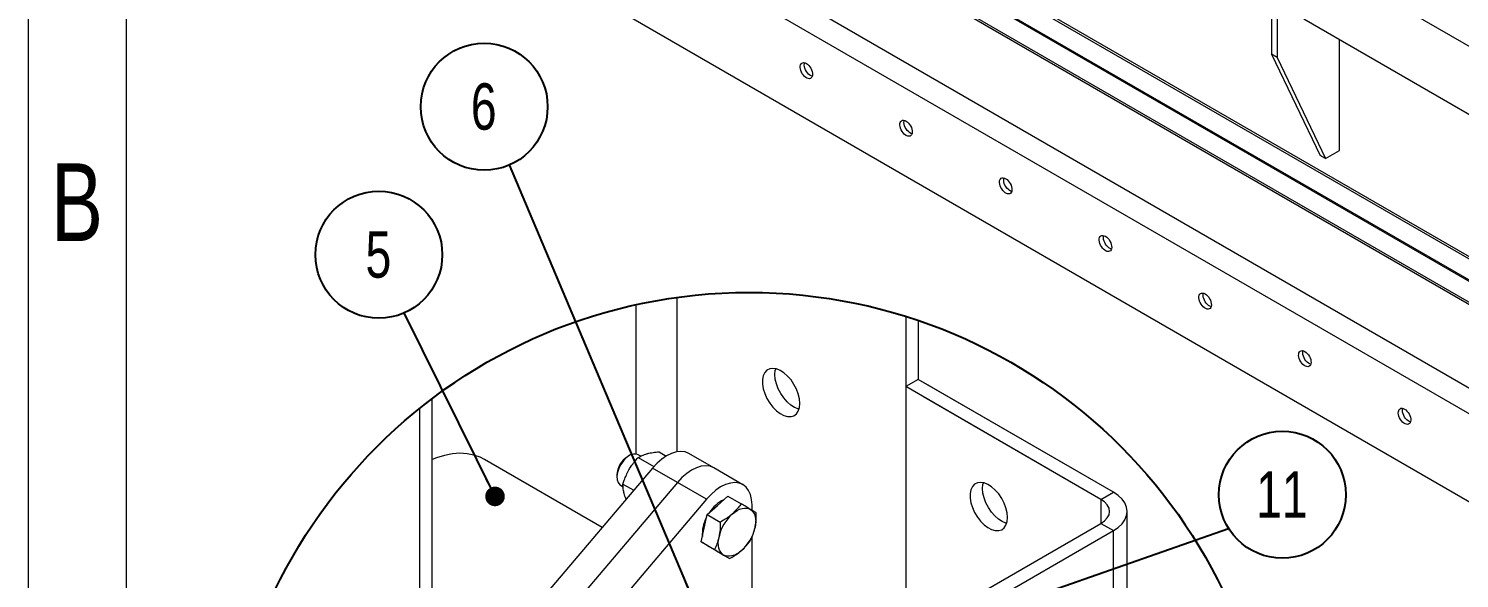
# Model space of a CAD drawing. Header units: millimetres. Extents: x 953 to 17674, y 376 to 6295.
# Drawn here: x 953 to 2414, y 1542 to 2103 of the extents above; entities that cross this region are included whole.
import ezdxf

# ---------------------------------------------------------------- set-up
doc = ezdxf.new("R2010")
doc.units = ezdxf.units.MM
doc.layers.add('SHEET', color=179, linetype='Continuous')
doc.styles.add('SLDTEXTSTYLE0', font='TXT', dxfattribs={"width": 0.75})
doc.styles.get("Standard").update_dxf_attribs({"font": 'arial.ttf'})
doc.dimstyles.new('SLDDIMSTYLE1', dxfattribs={"dimtxt": 0.18, "dimasz": 3.302, "dimexe": 0, "dimexo": 0.0625, "dimgap": 0, "dimtad": 0, "dimtih": 1, "dimtoh": 1, "dimdec": 0, "dimrnd": 1e-09, "dimzin": 0, "dimdsep": 46, "dimtxsty": 'Standard', "dimsah": 1, "dimcen": 0.09, "dimadec": 0, "dimazin": 0, "dimtfac": 3.302, "dimtdec": 0, "dimtofl": 0, "dimtmove": 0, "dimatfit": 3, "dimfxl": 1, "dimfrac": 2, "dimtolj": 1, "dimtzin": 0, "dimarcsym": 0})

msp = doc.modelspace()

# ---------------------------------------------------------------- linework, layer by layer
at = {"linetype": 'Continuous', "lineweight": 20}
for p, q in [((952.90534, 554.87005), (952.90534, 6294.86983)), ((1052.90534, 654.87005), (1052.90534, 6194.86983)), ((2530.3121, 1806.26961), (1482.11642, 2411.38009)), ((2530.31208, 1808.71883), (1484.23773, 2412.6047)), ((1481.59557, 2389.03282), (2530.3121, 1783.62165)), ((2530.3121, 1784.82447), (1482.11642, 2389.93496)), ((2530.31206, 1762.18001), (1463.02453, 2378.31198)), ((2530.31206, 1759.73038), (1463.02453, 2375.86236)), ((1289.07626, 2365.24693), (2612.78012, 1601.08895)), ((1389.48545, 2333.40915), (2530.31206, 1674.82396)), ((1289.07626, 2275.42744), (2612.78012, 1511.26947)), ((2465.5953, 2060.77033), (2279.32622, 2168.30118)), ((2222.4572, 2158.33343), (2222.4572, 2076.67938)), ((2228.11407, 2155.06779), (2228.11407, 2073.41374)), ((2255.54172, 2112.75155), (2454.38818, 1997.95993)), ((2291.75368, 1978.28076), (2291.75368, 2091.8468)), ((2228.11407, 2073.41374), (2222.4572, 2076.67938)), ((2222.4572, 2076.67938), (2271.95467, 1973.38232)), ((2228.11407, 2073.41374), (2277.61154, 1970.11668)), ((2277.61154, 1970.11668), (2271.95467, 1973.38232)), ((2277.61154, 1970.11668), (2291.75368, 1978.28076)), ((1615.42608, 1671.08251), (1615.42608, 1828.58241)), ((1572.99971, 1821.00734), (1572.99971, 1668.79894)), ((1848.77133, 1809.17216), (1848.77133, 1482.84072)), ((1861.49928, 1805.02449), (1861.49928, 1744.9076)), ((1861.49928, 1744.9076), (1848.77133, 1737.55991)), ((2060.90335, 1629.79408), (1861.49928, 1744.9076)), ((2060.90335, 1629.79408), (1866.79714, 1741.84921)), ((1365.11028, 1458.34833), (1365.11028, 1725.3355)), ((2048.1754, 1622.44639), (1848.77133, 1737.55991)), ((1848.77133, 1737.55991), (1848.77133, 1482.84072)), ((2048.1754, 1622.44639), (1866.7972, 1727.1538)), ((1352.3824, 876.73419), (1352.3824, 1715.44042)), ((1566.55731, 1667.10027), (1564.51258, 1665.91978)), ((1578.11398, 1666.51738), (1575.55861, 1667.99256)), ((1596.80922, 1670.9395), (1604.17995, 1666.68447)), ((1652.77345, 1654.59373), (1627.31768, 1669.28903)), ((1538.70872, 1593.7903), (1418.37703, 1663.25631)), ((1590.10996, 1654.40761), (1481.54141, 1526.37321)), ((1575.48869, 1665.10574), (1591.41995, 1655.90882)), ((1615.56573, 1639.71231), (1590.10996, 1654.40761)), ((1682.47206, 1637.44909), (1652.77345, 1654.59373)), ((1615.56573, 1639.71231), (1506.99718, 1511.6779)), ((1553.83132, 1647.41733), (1553.83145, 1645.05624)), ((1557.56006, 1636.81493), (1560.07294, 1635.36428)), ((1559.97292, 1638.06431), (1570.90143, 1631.75542)), ((1645.26434, 1622.56767), (1615.56573, 1639.71231)), ((1645.26434, 1622.56767), (1536.69579, 1494.53326)), ((1656.50705, 1616.36243), (1667.1847, 1625.68643)), ((1667.1847, 1625.68643), (1680.66807, 1617.90264)), ((2048.1754, 1622.44639), (2060.90335, 1629.79408)), ((2048.1754, 1622.44639), (2060.90335, 1629.79408)), ((2048.1754, 1622.44639), (2048.1754, 1597.95428)), ((2048.1754, 1622.44639), (2048.1754, 1597.95413)), ((1645.8294, 1607.03843), (1656.50705, 1616.36243)), ((1691.7937, 1611.2317), (1691.7937, 1616.84603)), ((2074.96214, 1253.0416), (2074.96214, 1610.20032)), ((2074.96214, 1253.04167), (2074.96214, 1610.20032)), ((1606.94084, 1343.23488), (2048.1754, 1597.95417)), ((1639.89131, 1579.09409), (1642.86038, 1593.06613)), ((1642.86038, 1593.06613), (1645.8294, 1607.03843)), ((1645.8294, 1607.03843), (1659.31276, 1599.25464)), ((1859.41933, 1488.98762), (2048.1754, 1597.95417)), ((2048.1754, 1597.95417), (2060.90341, 1590.60645)), ((2048.1754, 1597.95417), (2060.90341, 1590.60645)), ((1619.66885, 1335.88716), (2060.90341, 1590.60645)), ((1639.89131, 1579.09409), (1653.37467, 1571.31031)), ((1647.59995, 1574.44579), (1639.89131, 1579.09409)), ((1691.7937, 1475.46127), (1691.7937, 1584.41162)), ((1850.74728, 1469.2859), (2060.90341, 1590.60645)), ((2060.90341, 1261.15758), (2060.90341, 1590.60645)), ((2060.90341, 1261.15758), (2060.90341, 1590.60645)), ((1646.475, 1575.09358), (1645.73324, 1575.5715)), ((1646.475, 1575.09358), (1647.67341, 1574.40175)), ((1655.30852, 1569.79775), (1647.59995, 1574.44579)), ((1655.30852, 1569.79775), (1668.79189, 1562.01397))]:
    msp.add_line(p, q, dxfattribs=at)
at = {"linetype": 'Continuous', "lineweight": 20, "flags": 128}
for points in [[(1747.28143, 2067.25254), (1748.56248, 2066.36257), (1749.79111, 2065.20817), (1750.91697, 2063.8366), (1751.89398, 2062.30403), (1752.68217, 2060.67318), (1753.24925, 2059.01083), (1753.57201, 2057.38502), (1753.63722, 2055.86235), (1753.44224, 2054.5051), (1752.99502, 2053.36889), (1752.31389, 2052.50021), (1751.42674, 2051.93463), (1750.36987, 2051.6953), (1749.18659, 2051.792), (1747.92526, 2052.22083), (1746.63759, 2052.96419), (1745.37631, 2053.99163), (1744.19299, 2055.26114), (1743.13612, 2056.7207), (1742.24897, 2058.31057), (1741.56783, 2059.96567), (1741.12061, 2061.61823), (1740.92564, 2063.20058), (1740.99084, 2064.64797), (1741.3136, 2065.90113), (1741.88069, 2066.90874), (1742.66888, 2067.62957), (1743.64593, 2068.03409), (1744.77175, 2068.10578), (1746.00038, 2067.84164), (1747.28143, 2067.25254)], [(1753.37114, 2054.25406), (1752.16789, 2054.67005), (1750.88022, 2055.41341), (1749.61894, 2056.44085), (1748.43562, 2057.71035), (1747.37875, 2059.16992), (1746.4916, 2060.75979), (1745.81046, 2062.41488), (1745.36324, 2064.06744), (1745.16827, 2065.6498), (1745.23347, 2067.09719), (1745.43434, 2068.00249)], [(1849.1048, 2008.47116), (1850.38585, 2007.58119), (1851.61447, 2006.42679), (1852.74034, 2005.05522), (1853.71735, 2003.52265), (1854.50554, 2001.8918), (1855.07262, 2000.22945), (1855.39538, 1998.60364), (1855.46058, 1997.08097), (1855.26561, 1995.72372), (1854.81839, 1994.58751), (1854.13726, 1993.71884), (1853.25011, 1993.15325), (1852.19323, 1992.91393), (1851.00996, 1993.01062), (1849.74863, 1993.43946), (1848.46096, 1994.18281), (1847.19968, 1995.21026), (1846.01636, 1996.47976), (1844.95949, 1997.93932), (1844.07234, 1999.52919), (1843.3912, 2001.18429), (1842.94402, 2002.83682), (1842.74901, 2004.4192), (1842.81425, 2005.86657), (1843.13697, 2007.11975), (1843.70406, 2008.12736), (1844.49225, 2008.84819), (1845.46929, 2009.25271), (1846.59516, 2009.32438), (1847.82374, 2009.06026), (1849.1048, 2008.47116)], [(1855.19451, 1995.47268), (1853.99126, 1995.88867), (1852.70359, 1996.63203), (1851.4423, 1997.65947), (1850.25899, 1998.92898), (1849.20211, 2000.38854), (1848.31497, 2001.97841), (1847.63383, 2003.63351), (1847.18665, 2005.28604), (1846.99164, 2006.86842), (1847.05688, 2008.31579), (1847.25771, 2009.22111)], [(1950.92817, 1949.68978), (1952.20922, 1948.79981), (1953.43784, 1947.64541), (1954.56371, 1946.27384), (1955.54072, 1944.74127), (1956.3289, 1943.11042), (1956.89599, 1941.44807), (1957.21875, 1939.82226), (1957.28399, 1938.29956), (1957.08898, 1936.94234), (1956.64176, 1935.80613), (1955.96067, 1934.93743), (1955.07348, 1934.37187), (1954.01664, 1934.13252), (1952.83333, 1934.22924), (1951.572, 1934.65808), (1950.28433, 1935.40143), (1949.02304, 1936.42888), (1947.83973, 1937.69838), (1946.78285, 1939.15794), (1945.89571, 1940.74781), (1945.21457, 1942.40291), (1944.76739, 1944.05544), (1944.57238, 1945.63782), (1944.63762, 1947.08519), (1944.96038, 1948.33835), (1945.52743, 1949.34598), (1946.31561, 1950.06681), (1947.29266, 1950.47133), (1948.41853, 1950.543), (1949.64711, 1950.27889), (1950.92817, 1949.68978)], [(1957.01788, 1936.69131), (1955.81463, 1937.10729), (1954.52696, 1937.85065), (1953.26567, 1938.87809), (1952.08236, 1940.1476), (1951.02548, 1941.60716), (1950.13833, 1943.19703), (1949.4572, 1944.85213), (1949.01002, 1946.50466), (1948.81501, 1948.08704), (1948.88025, 1949.53441), (1949.08108, 1950.43973)], [(2052.75153, 1890.9084), (2054.03263, 1890.01841), (2055.26121, 1888.86403), (2056.38712, 1887.49244), (2057.36408, 1885.95989), (2058.15231, 1884.32902), (2058.71936, 1882.66669), (2059.04212, 1881.04088), (2059.10736, 1879.51818), (2058.91239, 1878.16094), (2058.46513, 1877.02475), (2057.78404, 1876.15605), (2056.89684, 1875.59049), (2055.83997, 1875.35117), (2054.65665, 1875.44789), (2053.39537, 1875.8767), (2052.1077, 1876.62005), (2050.84641, 1877.6475), (2049.6631, 1878.917), (2048.60622, 1880.37656), (2047.71912, 1881.96641), (2047.03794, 1883.62153), (2046.59076, 1885.27407), (2046.39579, 1886.85642), (2046.46095, 1888.30383), (2046.78371, 1889.55699), (2047.35084, 1890.56458), (2048.13898, 1891.28543), (2049.11603, 1891.68995), (2050.24186, 1891.76164), (2051.47052, 1891.49748), (2052.75153, 1890.9084)], [(2058.84129, 1877.9099), (2057.638, 1878.32591), (2056.35033, 1879.06927), (2055.08904, 1880.09671), (2053.90572, 1881.36622), (2052.84885, 1882.82578), (2051.96174, 1884.41562), (2051.28057, 1886.07075), (2050.83339, 1887.72328), (2050.63842, 1889.30564), (2050.70358, 1890.75305), (2050.90445, 1891.65835)], [(2154.57494, 1832.127), (2155.85595, 1831.23705), (2157.08462, 1830.08263), (2158.21045, 1828.71108), (2159.18749, 1827.17849), (2159.97564, 1825.54766), (2160.54277, 1823.88528), (2160.86553, 1822.25948), (2160.93069, 1820.73683), (2160.73572, 1819.37958), (2160.28854, 1818.24335), (2159.60736, 1817.3747), (2158.72025, 1816.80909), (2157.66338, 1816.56976), (2156.48007, 1816.66649), (2155.21878, 1817.09529), (2153.93111, 1817.83865), (2152.66982, 1818.86609), (2151.48651, 1820.1356), (2150.42963, 1821.59516), (2149.54244, 1823.18505), (2148.86135, 1824.84013), (2148.41409, 1826.49271), (2148.21911, 1828.07506), (2148.28436, 1829.52243), (2148.60712, 1830.77559), (2149.17416, 1831.78322), (2149.96239, 1832.50403), (2150.93944, 1832.90855), (2152.06527, 1832.98024), (2153.29385, 1832.71613), (2154.57494, 1832.127)], [(2160.66461, 1819.12855), (2159.46141, 1819.54451), (2158.17374, 1820.28787), (2156.91245, 1821.31531), (2155.72913, 1822.58481), (2154.67226, 1824.04438), (2153.78507, 1825.63427), (2153.10398, 1827.28934), (2152.65671, 1828.94193), (2152.46174, 1830.52428), (2152.52699, 1831.97165), (2152.72786, 1832.87695)], [(2256.39827, 1773.34564), (2257.67936, 1772.45565), (2258.90795, 1771.30127), (2260.03386, 1769.92968), (2261.01082, 1768.39714), (2261.79905, 1766.76626), (2262.36609, 1765.10393), (2262.68885, 1763.47812), (2262.7541, 1761.95542), (2262.55913, 1760.59818), (2262.11186, 1759.462), (2261.43077, 1758.59329), (2260.54358, 1758.02773), (2259.48671, 1757.78841), (2258.30348, 1757.88508), (2257.0421, 1758.31394), (2255.75443, 1759.0573), (2254.49315, 1760.08474), (2253.30983, 1761.35424), (2252.25296, 1762.81381), (2251.36585, 1764.40365), (2250.68467, 1766.05877), (2250.2375, 1767.71131), (2250.04252, 1769.29366), (2250.10768, 1770.74108), (2250.43044, 1771.99423), (2250.99757, 1773.00182), (2251.78572, 1773.72267), (2252.76277, 1774.12719), (2253.88859, 1774.19888), (2255.11726, 1773.93472), (2256.39827, 1773.34564)], [(2262.48803, 1760.34714), (2261.28473, 1760.76316), (2259.99706, 1761.50651), (2258.73578, 1762.53396), (2257.55246, 1763.80346), (2256.49559, 1765.26302), (2255.60848, 1766.85287), (2254.9273, 1768.50799), (2254.48012, 1770.16052), (2254.28515, 1771.74288), (2254.35031, 1773.19029), (2254.55118, 1774.09559)], [(1740.584, 1720.40233), (1740.19305, 1725.06611), (1739.03662, 1729.98986), (1737.16202, 1734.97253), (1734.64585, 1739.80956), (1731.59105, 1744.30372), (1728.12278, 1748.27031), (1724.38318, 1751.54728), (1720.52497, 1754.00059), (1716.70672, 1755.52939), (1713.0842, 1756.07118), (1709.80585, 1755.60422), (1707.00595, 1754.14709), (1704.79905, 1751.76007), (1703.2757, 1748.54014), (1702.49809, 1744.61929), (1702.49809, 1740.15843), (1703.2757, 1735.34006), (1704.79905, 1730.3613), (1707.00595, 1725.42597), (1709.80585, 1720.73643), (1713.0842, 1716.48408), (1716.70672, 1712.84369), (1720.52497, 1709.96403), (1724.38318, 1707.96275), (1728.12278, 1706.92206), (1731.59105, 1706.88428), (1734.64585, 1707.85114), (1737.16202, 1709.78337), (1739.03662, 1712.60166), (1740.19305, 1716.19023), (1740.584, 1720.40233)], [(1715.12817, 1749.79304), (1715.51887, 1754.00558), (1715.95079, 1755.72064)], [(1739.76132, 1714.47523), (1739.00546, 1714.66628), (1735.18695, 1716.19522), (1731.329, 1718.64839), (1727.58939, 1721.92535), (1724.12113, 1725.89194), (1721.06632, 1730.38581), (1718.55016, 1735.22314), (1716.6753, 1740.20595), (1715.51887, 1745.1297), (1715.12817, 1749.79304)], [(2358.22168, 1714.56424), (2359.50269, 1713.6743), (2360.73136, 1712.51987), (2361.85718, 1711.14833), (2362.83423, 1709.61573), (2363.62238, 1707.98491), (2364.1895, 1706.32253), (2364.51226, 1704.69672), (2364.57742, 1703.17407), (2364.38245, 1701.81683), (2363.93527, 1700.68059), (2363.2541, 1699.81194), (2362.36699, 1699.24633), (2361.31012, 1699.007), (2360.1268, 1699.10373), (2358.86551, 1699.53254), (2357.57784, 1700.27589), (2356.31656, 1701.30333), (2355.13324, 1702.57284), (2354.07637, 1704.0324), (2353.18918, 1705.62229), (2352.50808, 1707.27737), (2352.06091, 1708.9299), (2351.86585, 1710.51231), (2351.93109, 1711.95967), (2352.25385, 1713.21283), (2352.8209, 1714.22047), (2353.60913, 1714.94127), (2354.58618, 1715.34579), (2355.712, 1715.41748), (2356.94058, 1715.15337), (2358.22168, 1714.56424)], [(2364.31135, 1701.56579), (2363.10814, 1701.98175), (2361.82047, 1702.72511), (2360.55919, 1703.75255), (2359.37587, 1705.02205), (2358.319, 1706.48162), (2357.43181, 1708.07151), (2356.75071, 1709.72659), (2356.30353, 1711.37912), (2356.10848, 1712.96152), (2356.17372, 1714.40889), (2356.37459, 1715.31419)], [(1418.37703, 1663.25631), (1414.25285, 1665.35678), (1407.73927, 1667.67579), (1400.77992, 1669.03896), (1393.43094, 1669.43548), (1385.75151, 1668.86155), (1377.80333, 1667.32183), (1369.65057, 1664.82942), (1365.11028, 1663.06193)], [(1627.31768, 1669.28903), (1627.23866, 1669.33423), (1623.41181, 1670.86929), (1619.12288, 1671.39675), (1614.47859, 1670.90316), (1609.59426, 1669.40137), (1604.59132, 1666.92849), (1599.59401, 1663.54571), (1594.72656, 1659.33702), (1590.10996, 1654.40761)], [(1563.39965, 1664.81746), (1560.43272, 1661.75002), (1557.85068, 1658.09529), (1555.81594, 1654.08283), (1554.45619, 1649.96507), (1553.85693, 1646.00044), (1554.05582, 1642.43817), (1555.04035, 1639.50202), (1556.74862, 1637.37674), (1557.56006, 1636.81493)], [(1652.77345, 1654.59373), (1652.69442, 1654.63893), (1648.86758, 1656.17399), (1644.57865, 1656.70144), (1639.93436, 1656.20786), (1635.05003, 1654.70607), (1630.04709, 1652.23318), (1625.04978, 1648.85041), (1620.18233, 1644.64172), (1615.56573, 1639.71231)], [(1652.77345, 1654.59373), (1652.69442, 1654.63893), (1648.86758, 1656.17399), (1644.57865, 1656.70144), (1639.93436, 1656.20786), (1635.05003, 1654.70607), (1630.04709, 1652.23318), (1625.04978, 1648.85041), (1620.18233, 1644.64172), (1615.56573, 1639.71231)], [(1691.7937, 1616.84603), (1691.39838, 1622.39189), (1690.22217, 1627.34356), (1688.29439, 1631.57782), (1685.66291, 1634.98971), (1682.39303, 1637.49429), (1678.56618, 1639.02934), (1674.27726, 1639.5568), (1669.63297, 1639.06322), (1664.74863, 1637.56143), (1659.7457, 1635.08854), (1654.74839, 1631.70577), (1649.88093, 1627.49708), (1645.26434, 1622.56767)], [(1952.71608, 1604.06528), (1952.32513, 1608.72877), (1951.1687, 1613.65281), (1949.29409, 1618.63519), (1946.77767, 1623.47266), (1943.72312, 1627.96638), (1940.25486, 1631.93327), (1936.51525, 1635.21023), (1932.65705, 1637.66355), (1928.83854, 1639.19219), (1925.21602, 1639.73428), (1921.93792, 1639.26718), (1919.13802, 1637.81004), (1916.93113, 1635.42273), (1915.40777, 1632.2028), (1914.63017, 1628.28225), (1914.63017, 1623.82138), (1915.40777, 1619.00302), (1916.93113, 1614.02426), (1919.13802, 1609.08893), (1921.93792, 1604.39909), (1925.21602, 1600.14718), (1928.83854, 1596.50679), (1932.65705, 1593.62669), (1936.51525, 1591.62541), (1940.25486, 1590.58472), (1943.72312, 1590.54694), (1946.77767, 1591.51424), (1949.29409, 1593.44632), (1951.1687, 1596.26432), (1952.32513, 1599.85289), (1952.71608, 1604.06528)], [(1952.71608, 1604.06514), (1952.32513, 1608.72877), (1951.1687, 1613.65267), (1949.29409, 1618.63519), (1946.77767, 1623.47252), (1943.72312, 1627.96638), (1940.25486, 1631.93312), (1936.51525, 1635.21008), (1932.65705, 1637.6634), (1928.83854, 1639.19219), (1925.21602, 1639.73413), (1921.93792, 1639.26703), (1919.13802, 1637.80989), (1916.93113, 1635.42273), (1915.40777, 1632.2028), (1914.63017, 1628.2821), (1914.63017, 1623.82124), (1915.40777, 1619.00287), (1916.93113, 1614.02411), (1919.13802, 1609.08878), (1921.93792, 1604.39909), (1925.21602, 1600.14711), (1928.83854, 1596.50657), (1932.65705, 1593.62669), (1936.51525, 1591.62534), (1940.25486, 1590.58465), (1943.72312, 1590.54701), (1946.77767, 1591.5141), (1949.29409, 1593.44618), (1951.1687, 1596.26432), (1952.32513, 1599.85289), (1952.71608, 1604.06514)], [(1927.26025, 1633.456), (1927.65095, 1637.66825), (1928.08287, 1639.38331)], [(1927.26025, 1633.45585), (1927.65095, 1637.66825), (1928.08287, 1639.38331)], [(1951.89314, 1598.13803), (1951.13753, 1598.32924), (1947.31903, 1599.85788), (1943.46107, 1602.31105), (1939.72122, 1605.58816), (1936.2532, 1609.55461), (1933.1984, 1614.04876), (1930.68223, 1618.88609), (1928.80737, 1623.86862), (1927.65095, 1628.79237), (1927.26025, 1633.456)], [(1951.89314, 1598.13803), (1951.13753, 1598.32902), (1947.31903, 1599.85788), (1943.46107, 1602.31098), (1939.72122, 1605.58809), (1936.2532, 1609.55468), (1933.1984, 1614.04862), (1930.68223, 1618.88595), (1928.80737, 1623.86862), (1927.65095, 1628.79237), (1927.26025, 1633.45585)], [(2048.1754, 1597.95417), (2051.90628, 1600.57862), (2054.67868, 1603.57267), (2056.38588, 1606.82157), (2056.96213, 1610.20036), (2056.38588, 1613.57893), (2054.67868, 1616.82783), (2051.90622, 1619.82205), (2048.1754, 1622.44639)], [(2048.1754, 1597.95417), (2051.90628, 1600.57862), (2054.67868, 1603.57267), (2056.38588, 1606.82157), (2056.96213, 1610.20036), (2056.38588, 1613.57893), (2054.67868, 1616.82783), (2051.90622, 1619.82205), (2048.1754, 1622.44639)], [(2060.90341, 1590.60645), (2065.79495, 1593.9129), (2069.7306, 1597.62023), (2072.61294, 1601.63745), (2074.37116, 1605.86558), (2074.96214, 1610.20032), (2074.37122, 1614.53509), (2072.61307, 1618.76304), (2069.73067, 1622.78022), (2065.79495, 1626.48774), (2060.90335, 1629.79408)], [(2060.90341, 1590.60645), (2065.79495, 1593.9129), (2069.7306, 1597.62023), (2072.61294, 1601.63745), (2074.37116, 1605.86558), (2074.96214, 1610.20032), (2074.37122, 1614.53509), (2072.61307, 1618.76304), (2069.73067, 1622.78022), (2065.79495, 1626.48774), (2060.90335, 1629.79408)], [(1671.69559, 1607.59427), (1674.15012, 1609.54271), (1676.64378, 1611.13966), (1679.13384, 1612.35696), (1681.57768, 1613.17438), (1683.93358, 1613.57747), (1686.16121, 1613.55989), (1688.22238, 1613.12149), (1690.08188, 1612.26997)], [(1690.08188, 1612.26997), (1691.70784, 1611.01965), (1693.07252, 1609.39248), (1694.15257, 1607.41585), (1694.92942, 1605.12344), (1695.38979, 1602.55488), (1695.5259, 1599.75387), (1695.33536, 1596.76837), (1694.82144, 1593.64964)], [(1662.78849, 1565.67764), (1661.16246, 1566.92792), (1659.79779, 1568.55539), (1658.7178, 1570.53205), (1657.94095, 1572.82417), (1657.48051, 1575.39298), (1657.3444, 1578.19399), (1657.53501, 1581.17923), (1658.04893, 1584.29797)], [(1681.17471, 1570.3536), (1678.72019, 1568.40486), (1676.22659, 1566.80823), (1673.73653, 1565.59064), (1671.29263, 1564.77348), (1668.93672, 1564.3701), (1666.70916, 1564.38772), (1664.64799, 1564.82612), (1662.78849, 1565.67764)]]:
    msp.add_lwpolyline(points, dxfattribs=at)
msp.add_circle((1688.61169, 1296.0873), 537.50086)
at = {"linetype": 'Continuous', "lineweight": 20}
for centre, radius, start, end in [((1571.69934, 1657.90276), 10.80269, 69.06854418, 140.20140013), ((1576.67651, 1646.56337), 22.86114, 122.14602395, 177.85926217), ((1676.81618, 1591.31185), 33.6517, 114.39827627, 147.85809503), ((1701.30708, 1574.60308), 44.33123, 131.90979965, 167.36777708), ((1676.53911, 1587.07898), 35.57018, 151.97609742, 184.03041564), ((1651.56432, 1603.34436), 44.33019, 311.9091078, 347.36768924)]:
    msp.add_arc(centre, radius, start, end, dxfattribs=at)
for points, knots in [([(1575.48869, 1665.10574), (1576.74327, 1665.85464), (1579.27541, 1667.36616), (1582.71059, 1668.45685), (1584.44378, 1669.00714)], [0, 0, 0, 0, 0.4954601509, 1, 1, 1, 1]), ([(1584.44378, 1669.00714), (1584.69843, 1669.07507), (1586.62677, 1669.58946), (1590.60786, 1670.36229), (1594.72949, 1670.74592), (1596.80922, 1670.9395)], [0, 0, 0, 0, 0.0700935009, 0.5307788752, 1, 1, 1, 1]), ([(1559.97292, 1638.06431), (1560.36681, 1639.34793), (1561.89621, 1644.33203), (1564.26609, 1649.0594), (1566.02563, 1652.56926)], [0, 0, 0, 0, 0.2575429863, 1, 1, 1, 1]), ([(1566.02563, 1652.56926), (1566.75628, 1653.78414), (1569.47613, 1658.30653), (1572.94886, 1662.23361), (1575.48869, 1665.10574)], [0, 0, 0, 0, 0.2686359724, 1, 1, 1, 1]), ([(1561.17012, 1628.44456), (1561.10331, 1628.69485), (1560.59748, 1630.58987), (1559.98787, 1633.96308), (1559.97793, 1636.68887), (1559.97292, 1638.06431)], [0, 0, 0, 0, 0.0701032373, 0.5307726826, 1, 1, 1, 1]), ([(1563.17414, 1622.64218), (1563.1555, 1622.68345), (1562.22981, 1624.7331), (1561.69458, 1626.6077), (1561.17012, 1628.44456)], [0, 0, 0, 0, 0.0201358003, 1, 1, 1, 1]), ([(1671.69559, 1607.59427), (1670.88259, 1606.90887), (1667.19315, 1603.79855), (1662.76507, 1601.24528), (1659.31276, 1599.25464)], [0, 0, 0, 0, 0.2203604007, 1, 1, 1, 1]), ([(1680.66807, 1617.90264), (1680.18352, 1617.19242), (1677.71576, 1613.57533), (1674.37799, 1610.25924), (1671.69559, 1607.59427)], [0, 0, 0, 0, 0.1963528279, 1, 1, 1, 1]), ([(1690.08188, 1612.26997), (1689.89719, 1612.38133), (1688.49868, 1613.22451), (1685.51655, 1615.01268), (1682.29409, 1616.93345), (1680.66807, 1617.90264)], [0, 0, 0, 0, 0.0700959001, 0.5307800431, 1, 1, 1, 1]), ([(1696.08528, 1608.60602), (1695.31007, 1609.08578), (1693.74546, 1610.05408), (1691.31043, 1611.52689), (1690.08188, 1612.26997)], [0, 0, 0, 0, 0.4954654096, 1, 1, 1, 1]), ([(1694.82144, 1593.64964), (1694.88983, 1593.98194), (1695.40777, 1596.49857), (1696.03979, 1601.44264), (1696.07002, 1606.2037), (1696.08528, 1608.60602)], [0, 0, 0, 0, 0.0700871282, 0.530788176, 1, 1, 1, 1]), ([(1659.31276, 1599.25464), (1659.30729, 1596.71033), (1659.29623, 1591.57501), (1658.46721, 1586.73831), (1658.04893, 1584.29797)], [0, 0, 0, 0, 0.4954549849, 1, 1, 1, 1]), ([(1690.14719, 1580.66168), (1691.10607, 1582.65564), (1693.04142, 1586.68013), (1694.22452, 1591.31243), (1694.82144, 1593.64964)], [0, 0, 0, 0, 0.4954557338, 1, 1, 1, 1]), ([(1658.04893, 1584.29797), (1657.97657, 1583.96793), (1657.42863, 1581.46849), (1656.05094, 1576.95511), (1654.27219, 1573.20336), (1653.37467, 1571.31031)], [0, 0, 0, 0, 0.0700885462, 0.5307873923, 1, 1, 1, 1]), ([(1681.17471, 1570.3536), (1683.85709, 1573.01869), (1687.19482, 1576.33493), (1689.66264, 1579.95156), (1690.14719, 1580.66168)], [0, 0, 0, 0, 0.80365153692, 1, 1, 1, 1]), ([(1653.37467, 1571.31031), (1655.10329, 1570.28019), (1658.59213, 1568.20111), (1661.38128, 1566.52386), (1662.78849, 1565.67764)], [0, 0, 0, 0, 0.4954673541, 1, 1, 1, 1]), ([(1662.78849, 1565.67764), (1662.96924, 1565.56866), (1664.33825, 1564.7433), (1666.57381, 1563.38481), (1668.04804, 1562.47369), (1668.79189, 1562.01397)], [0, 0, 0, 0, 0.0700811185, 0.530790406, 1, 1, 1, 1]), ([(1668.79189, 1562.01397), (1672.24419, 1564.00461), (1676.67227, 1566.55788), (1680.36171, 1569.6682), (1681.17471, 1570.3536)], [0, 0, 0, 0, 0.7796395993, 1, 1, 1, 1])]:
    msp.add_open_spline(points, degree=3, knots=knots, dxfattribs=at)
at = {"layer": 'SHEET', "color": 0}
for centre in [(1418.22541, 2023.11835), (1310.63301, 1872.1012), (2233.47632, 1627.2141)]:
    msp.add_circle(centre, 64.80461, dxfattribs=at)

# ---------------------------------------------------------------- texts
at = {"linetype": 'Continuous', "lineweight": 20, "insert": (1002.31738, 1965.37026), "char_height": 79.375, "attachment_point": 2, "style": 'SLDTEXTSTYLE0'}
msp.add_mtext('B', dxfattribs=at)
at = {"layer": 'SHEET', "color": 0, "char_height": 47.25, "attachment_point": 2, "style": 'SLDTEXTSTYLE0'}
for s, insert in [('6', (1417.74963, 2046.93072)), ('5', (1310.15722, 1895.91356)), ('11', (2233.00054, 1651.02647))]:
    msp.add_mtext(s, dxfattribs=dict(at, insert=insert))

# ---------------------------------------------------------------- leaders
at = {"layer": 'SHEET', "color": 0}
for points in [[(1631.55659, 1520.31238), (1443.96648, 1963.64537)], [(1429.28214, 1625.44597), (1336.37408, 1812.62822)], [(1681.90742, 1419.29103), (2178.53038, 1592.85451)]]:
    msp.add_leader(points, dimstyle='SLDDIMSTYLE1', override={"dimasz": 20, "dimldrblk": 'Dot'}, dxfattribs=at)

doc.saveas('drawing.dxf')
